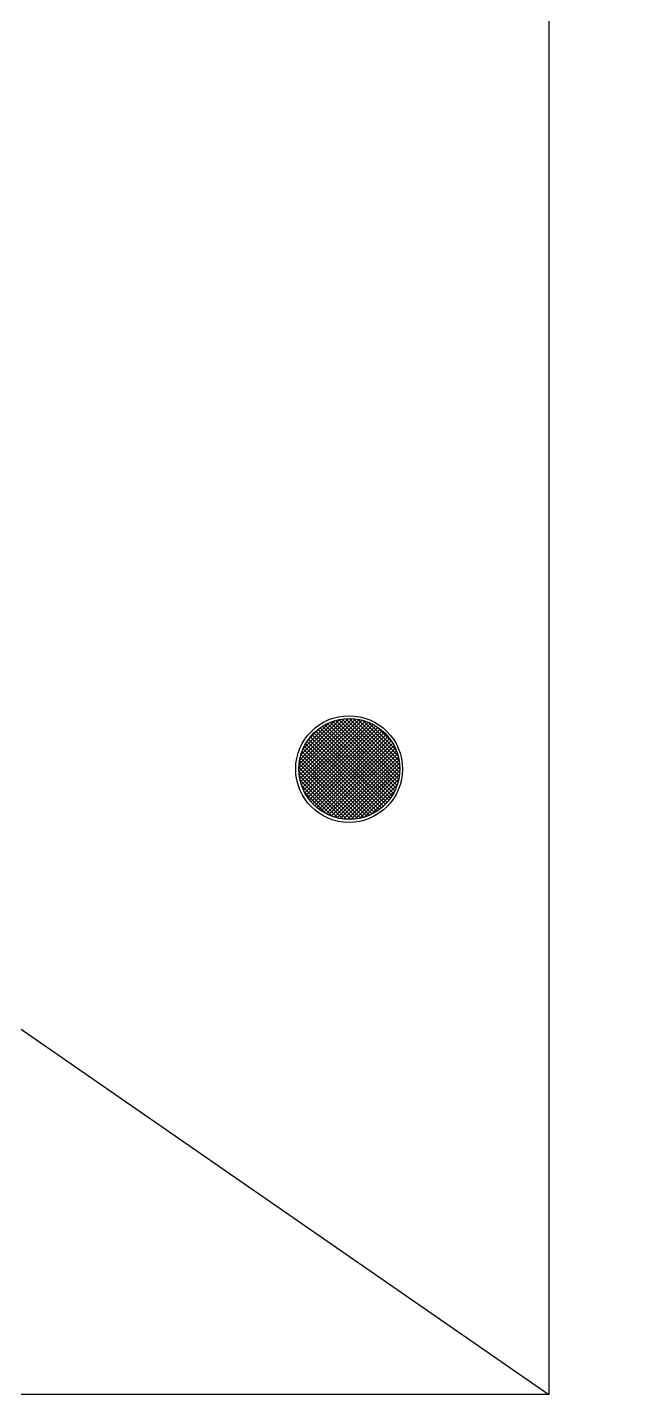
# Model space of a CAD drawing. Extents: x 9922 to 15217, y 1175 to 2938.
# Drawn here: x 11356 to 11578, y 1198 to 1711 of the extents above; entities that cross this region are included whole.
import ezdxf

# ---------------------------------------------------------------- set-up
doc = ezdxf.new("R2010")
doc.units = 0
doc.header["$LTSCALE"] = 5
doc.header["$PDMODE"] = 32
doc.header["$PDSIZE"] = 0.3
doc.layers.get('0').update_dxf_attribs({"linetype": 'CONTINUOUS'})
doc.layers.get('DEFPOINTS').update_dxf_attribs({"linetype": 'CONTINUOUS'})
for name, color, linetype in [('2', 7, 'CONTINUOUS'), ('J-交通标志', 4, 'CONTINUOUS'), ('PP-COM', 7, 'CONTINUOUS'), ('内框', 4, 'CONTINUOUS'), ('尺寸标注', 4, 'CONTINUOUS')]:
    doc.layers.add(name, color=color, linetype=linetype)
doc.styles.get("Standard").update_dxf_attribs({"font": 'simplex1.shx', "width": 0.7, "bigfont": 'hztxt.shx'})
doc.dimstyles.new('1：50', dxfattribs={"dimtxt": 3, "dimasz": 2, "dimexe": 1, "dimexo": 1, "dimgap": 0.5, "dimtad": 1, "dimdec": 3, "dimlfac": 5, "dimdsep": 46, "dimtxsty": 'Standard', "dimcen": 2, "dimclrd": 256, "dimclre": 256, "dimclrt": 256, "dimaunit": 1, "dimadec": 4, "dimazin": 0, "dimtfac": 1, "dimtdec": 3, "dimtix": 1, "dimtmove": 2, "dimatfit": 3, "dimfxl": 0, "dimtolj": 1, "dimtzin": 0, "dimlwd": 0, "dimlwe": 0, "dimarcsym": 0})

# ---------------------------------------------------------------- blocks, each defined once
blk = doc.blocks.new('*D188')
at = {"layer": 'DEFPOINTS', "color": 0, "linetype": 'Continuous'}
for p in [(10799.25335244078, 1524.404465150936), (10802.53791003774, 1522.604465150896), (13870.51111427103, 1522.604465150895)]:
    blk.add_point(p, dxfattribs=at)
at = {"layer": '尺寸标注', "linetype": 'Continuous', "lineweight": 0}
for p, q in [((10802.53791003774, 1526.404465150936), (10802.53791003774, 1528.404465150936)), ((10800.25335244078, 1524.404465150936), (10803.53791003774, 1524.404465150936)), ((10808.53791003774, 1522.604465150896), (10801.53791003774, 1522.604465150896)), ((10802.53791003774, 1524.404465150936), (10802.53791003774, 1522.604465150896)), ((10802.53791003774, 1520.604465150896), (10802.53791003774, 1518.604465150896))]:
    blk.add_line(p, q, dxfattribs=at)
at = {"layer": '尺寸标注', "linetype": 'Continuous'}
for points in [[(10802.20457670441, 1526.404465150936), (10802.87124337108, 1526.404465150936), (10802.53791003774, 1524.404465150936)], [(10802.20457670441, 1520.604465150896), (10802.87124337108, 1520.604465150896), (10802.53791003774, 1522.604465150896)]]:
    blk.add_solid(points, dxfattribs=at)
at = {"layer": '尺寸标注', "linetype": 'Continuous', "insert": (10800.44995635827, 1521.309712768756), "char_height": 3, "attachment_point": 5, "rotation": 90}
blk.add_mtext('\\A1;9', dxfattribs=at)

msp = doc.modelspace()

# ---------------------------------------------------------------- hatches: boundary and pattern name
h = msp.add_hatch()
h.set_pattern_fill('ANSI37', color=5, scale=0.3190131858783496, style=0)
h.set_pattern_definition([(45, (-232.2873234811595, 0), (-0.716205028796455, 0.7162050287964552), []), (135, (-232.2873234811595, 0), (-0.7162050287964552, -0.716205028796455), [])])
edge = h.paths.add_edge_path()
edge.add_arc((11477.11021480411, 1432.73630163758), 18.91454803949361, 0, 360)
at = {"layer": 'PP-COM', "true_color": 0xffffff}
h = msp.add_hatch(color=7, dxfattribs=at)
edge = h.paths.add_edge_path(flags=16)
edge.add_line((11483.27659894736, 1434.73128140683), (11481.72687782409, 1436.68970248241))
edge.add_line((11481.72687782409, 1436.68970248241), (11479.58967555316, 1430.136424010472))
edge.add_line((11479.58967555317, 1430.136424010473), (11481.53660447045, 1430.413178278148))
edge.add_arc((11486.89983009866, 1430.761668040539), 5.374535724469826, 132.3880028085227, 183.7177184221885, ccw=False)
edge = h.paths.add_edge_path(flags=16)
edge.add_arc((11486.89983009866, 1430.761668040539), 4.4586703893677, 493.2182603036658, 542.8172017145539)
edge.add_line((11482.44654834093, 1430.542526015123), (11486.17213900437, 1431.072115517115))
edge.add_line((11486.17213900437, 1431.072115517115), (11483.84662448592, 1434.010925975411))
h.paths.add_polyline_path([(11479.03892575837, 1432.167745536185), (11479.03892575837, 1431.798848838384), (11478.64937843044, 1431.798848838384), (11478.92739949138, 1430.551095394388), (11481.07201778308, 1437.187793933253), (11472.90343921044, 1437.187793933253), (11472.75240688985, 1436.801654240924), (11478.51327202118, 1430.449881351296), (11478.21269871983, 1431.798848838384), (11477.71426916888, 1431.798848838384), (11477.71426916888, 1432.167745536185)], flags=16)
edge = h.paths.add_edge_path(flags=16)
edge.add_line((11486.40892509605, 1430.367732211682), (11482.5600714742, 1429.738810903666))
edge.add_arc((11486.89983009866, 1430.761668040539), 4.458670389367795, 193.2622534928826, 482.7823997859194)
edge.add_line((11484.48568311414, 1434.510219224421), (11486.94082710008, 1431.389754344097))
edge.add_arc((11486.89983009866, 1430.761668040539), 0.6294228775972854, 218.7459470685571, 446.2654372543259, ccw=False)
edge = h.paths.add_edge_path()
edge.add_arc((11478.88127804888, 1429.621728211438), 0.8756362199149581, 522.2876576286286, 630.7597406713694)
edge.add_line((11478.89288862404, 1428.746168970625), (11479.19344459519, 1427.397279261208))
edge.add_line((11479.19344459519, 1427.397279261208), (11478.79882766215, 1427.397279261208))
edge.add_line((11478.79882766215, 1427.397279261208), (11478.79882766215, 1427.070660638237))
edge.add_line((11478.79882766215, 1427.070660638237), (11480.31639344557, 1427.070660638237))
edge.add_line((11480.31639344557, 1427.070660638237), (11480.31639344557, 1427.397279261208))
edge.add_line((11480.31639344557, 1427.397279261208), (11479.63012430579, 1427.397279261208))
edge.add_line((11479.6301243058, 1427.397279261208), (11479.30519673843, 1428.85554824937))
edge.add_arc((11478.88127804888, 1429.621728211438), 0.8756362199150926, 298.9552582435237, 336.2172830024853)
edge.add_line((11479.6825564264, 1429.268611019361), (11481.65438052741, 1429.590816619944))
edge.add_arc((11486.89983009866, 1430.761668040539), 5.374535724469852, 192.5828807278207, 483.7068798928885)
edge.add_line((11483.91726201594, 1435.232677086102), (11482.03281440185, 1437.627792253369))
edge.add_line((11482.03281440185, 1437.627792253369), (11482.28183003759, 1438.391346001677))
edge.add_line((11482.28183003759, 1438.391346001677), (11483.03469242143, 1438.391346001677))
edge.add_line((11483.03469242143, 1438.391346001677), (11484.17166792979, 1438.990090205464))
edge.add_line((11484.17166792979, 1438.990090205464), (11484.17166792979, 1439.4967198873))
edge.add_line((11484.17166792979, 1439.4967198873), (11479.71975942027, 1439.350018632169))
edge.add_line((11479.71975942027, 1439.350018632169), (11479.36583911855, 1439.195702336788))
edge.add_line((11479.36583911855, 1439.195702336788), (11479.61036571537, 1438.829201182482))
edge.add_line((11479.61036571537, 1438.829201182481), (11481.45075332658, 1438.359822371992))
edge.add_line((11481.45075332657, 1438.359822371992), (11481.27435420281, 1437.81394070557))
edge.add_line((11481.27435420281, 1437.81394070557), (11473.14834643425, 1437.81394070557))
edge.add_line((11473.14834643425, 1437.81394070557), (11473.94004939598, 1439.838063336241))
edge.add_line((11473.94004939598, 1439.838063336241), (11473.34260936336, 1440.507724999588))
edge.add_line((11473.34260936337, 1440.507724999588), (11473.74398641389, 1440.865814362149))
edge.add_line((11473.74398641389, 1440.865814362149), (11475.92288883153, 1440.865814362149))
edge.add_line((11475.92288883153, 1440.865814362149), (11475.92288883153, 1441.622552834753))
edge.add_line((11475.92288883153, 1441.622552834753), (11473.25848649472, 1441.622552834753))
edge.add_line((11473.25848649473, 1441.622552834753), (11472.32483262786, 1440.522048392753))
edge.add_line((11472.32483262786, 1440.522048392753), (11473.08458125946, 1439.877487389027))
edge.add_line((11473.08458125945, 1439.877487389027), (11471.50955502166, 1435.391540456443))
edge.add_arc((11468.88263639557, 1430.801832400521), 5.288300436501276, 420.2153433020286, 770.6927707461815)
edge.add_line((11472.23266105705, 1434.893709265017), (11472.30050493703, 1435.646290406565))
edge.add_line((11472.30050493703, 1435.646290406565), (11472.45844328982, 1436.050086539185))
edge.add_line((11472.45844328982, 1436.050086539185), (11478.04715051822, 1429.888130261412))
edge = h.paths.add_edge_path(flags=16)
edge.add_arc((11461.73626290668, 1439.887443625015), 11.68343144765875, 310.96786710817463, 330.03058549394456, ccw=False)
edge.add_arc((11468.88263639557, 1430.801832400521), 0.5774381663015745, 90.00000000000301, 387.1743936606987, ccw=False)
edge.add_arc((11464.03601073927, 1437.401904758393), 7.730582310395268, 308.8248572095115, 338.257350668104)
edge.add_arc((11468.88263639558, 1430.801832400519), 4.405441710957541, 418.0084027421183, 767.5243627106129)

# ---------------------------------------------------------------- linework, layer by layer
at = {"layer": '2', "linetype": 'Continuous'}
msp.add_line((9921.768578010193, 2326.839812565893), (11551.91890108803, 1198.160229426163), dxfattribs=at)
msp.add_lwpolyline([(9921.768578010193, 2326.839812565893), (11551.91890108803, 2326.839812565893), (11551.91890108803, 1198.160229426163), (9921.768578010193, 1198.160229426163)], close=True, dxfattribs=at)
at = {"layer": 'J-交通标志', "color": 2}
msp.add_circle((11477.01119004662, 1432.686110339447), 19.99989881883577, dxfattribs=at)
at = {"layer": '内框'}
msp.add_circle((11477.11021480411, 1432.73630163758), 18.91454803949361, dxfattribs=at)

# ---------------------------------------------------------------- dimensions: what is measured, and where the dimension line sits
at = {"layer": '尺寸标注', "linetype": 'Continuous'}
dim = msp.add_linear_dim(base=(10802.53791003774, 1522.604465150896), p1=(10799.25335244078, 1524.404465150936), p2=(13870.51111427103, 1522.604465150895), angle=90, dimstyle='1：50', dxfattribs=at)
dim.commit()
dim.dimension.update_dxf_attribs({"geometry": '*D188', "text_midpoint": (10800.44995635827, 1521.309712768756), "dimtype": 160})

doc.saveas('drawing.dxf')
